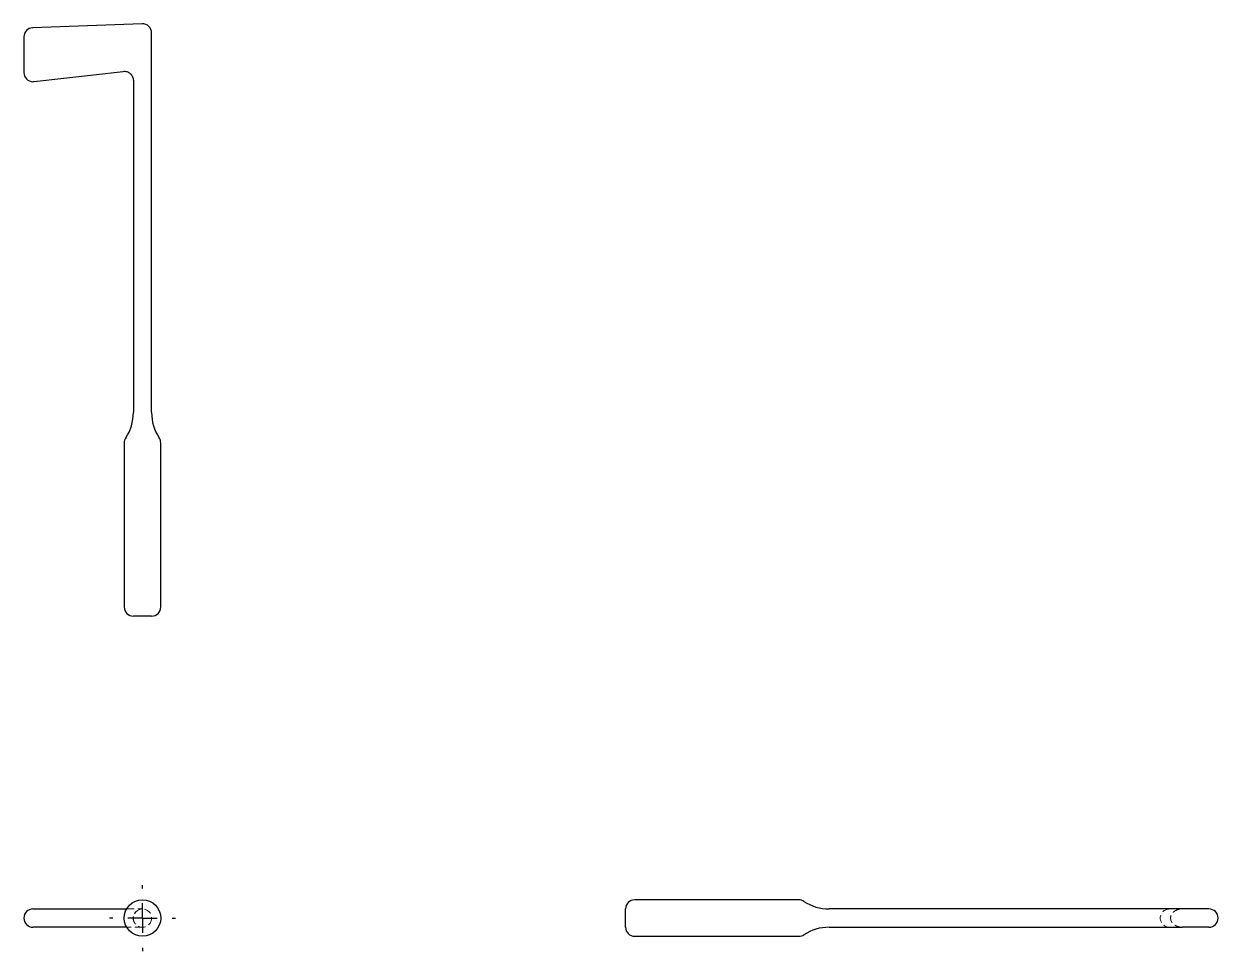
# Model space of a CAD drawing. Header units: millimetres. Extents: x 71 to 273, y 51 to 208.
import ezdxf

# ---------------------------------------------------------------- set-up
doc = ezdxf.new("R2010")
doc.units = ezdxf.units.MM
doc.linetypes.add('HIDDEN', pattern=[1.905, 1.27, -0.635])
doc.layers.add('10', color=7, linetype='Continuous')

# ---------------------------------------------------------------- blocks, each defined once
blk = doc.blocks.new('SW_CENTERMARKSYMBOL_0')
at = {"layer": '10', "color": 0}
for p, q in [((0, 5), (0, 5.58)), ((0, 0), (0, 2.5)), ((-5, 0), (-5.58, 0)), ((0, 0), (-2.5, 0)), ((0, 0), (0, -2.5)), ((0, 0), (2.5, 0)), ((5, 0), (5.58, 0)), ((0, -5), (0, -5.58))]:
    blk.add_line(p, q, dxfattribs=at)

msp = doc.modelspace()

# ---------------------------------------------------------------- linework, layer by layer
at = {"color": 7, "linetype": 'Continuous', "lineweight": 25}
for p, q in [((91.41, 208), (72.94, 207.34)), ((71.46, 205.8), (71.46, 199.78)), ((93.01, 142.35), (93.01, 206.46)), ((73.17, 198.25), (88.21, 199.98)), ((89.93, 198.45), (89.93, 142.35)), ((88.39, 137.25), (88.39, 109.54)), ((94.54, 109.54), (94.54, 137.25)), ((93.01, 108), (89.93, 108)), ((72.99, 58.54), (88.8, 58.54)), ((173, 57), (173, 58.54)), ((202.25, 60.08), (174.54, 60.08)), ((266.91, 58.54), (207.35, 58.54)), ((271.46, 58.54), (266.91, 58.54)), ((173, 55.46), (173, 57)), ((88.8, 55.46), (72.99, 55.46)), ((207.35, 55.46), (266.91, 55.46)), ((271.46, 55.46), (266.91, 55.46)), ((174.54, 53.92), (202.25, 53.92))]:
    msp.add_line(p, q, dxfattribs=at)
at = {"color": 7, "linetype": 'HIDDEN', "lineweight": 18}
for p, q in [((88.8, 58.54), (91.47, 58.54)), ((90.13, 57.74), (90.27, 57.97)), ((91.47, 55.46), (88.8, 55.46))]:
    msp.add_line(p, q, dxfattribs=at)
at = {"color": 7, "linetype": 'Continuous', "lineweight": 25}
msp.add_circle((91.47, 57), 3.08, dxfattribs=at)
at = {"color": 7, "linetype": 'HIDDEN', "lineweight": 18}
msp.add_circle((91.47, 57), 1.54, dxfattribs=at)
at = {"color": 7, "linetype": 'Continuous', "lineweight": 25}
for centre, radius, start, end in [((91.47, 206.46), 1.54, 0, 92.0454), ((72.99, 205.8), 1.54, 92.0454, 180), ((72.99, 199.78), 1.54, 180, 270), ((72.99, 199.78), 1.54, 270, 276.5819), ((82.23, 142.35), 7.7, 326.4427, 0), ((100.7, 142.35), 7.7, 180, 213.5573), ((89.93, 137.25), 1.54, 146.4427, 180), ((93.01, 137.25), 1.54, 0, 33.5573), ((89.93, 109.54), 1.54, 180, 270), ((93.01, 109.54), 1.54, 270, 0), ((72.99, 57), 1.54, 90, 270), ((174.54, 58.54), 1.54, 90, 180), ((202.25, 58.54), 1.54, 56.4427, 90), ((207.35, 66.24), 7.7, 236.4427, 270), ((271.46, 57), 1.54, 0, 90), ((271.46, 57), 1.54, 270, 0), ((174.54, 55.46), 1.54, 180, 270), ((207.35, 47.76), 7.7, 90, 123.5573), ((202.25, 55.46), 1.54, 270, 303.5573)]:
    msp.add_arc(centre, radius, start, end, dxfattribs=at)
at = {"color": 7, "linetype": 'HIDDEN', "lineweight": 18}
msp.add_arc((264.78, 57), 1.54, 90, 270, dxfattribs=at)
at = {"color": 7, "linetype": 'Continuous', "lineweight": 25}
msp.add_open_spline([(88.21, 199.98), (88.31, 199.99), (88.52, 200), (88.83, 199.94), (89.14, 199.81), (89.42, 199.61), (89.65, 199.36), (89.81, 199.07), (89.91, 198.76), (89.92, 198.55), (89.93, 198.45)], degree=3, knots=[0, 0, 0, 0, 0.115222, 0.238434, 0.367614, 0.5, 0.632386, 0.761566, 0.884778, 1, 1, 1, 1], dxfattribs=at)
at = {"color": 7, "linetype": 'HIDDEN', "lineweight": 18}
for points, knots in [([(266.91, 55.46), (266.74, 55.47), (266.43, 55.49), (266.05, 55.62), (265.76, 55.76), (265.55, 55.91), (265.38, 56.07), (265.23, 56.25), (265.1, 56.45), (265.03, 56.64), (265, 56.8), (264.98, 56.91), (264.98, 57.04), (264.99, 57.22), (265.06, 57.46), (265.17, 57.69), (265.33, 57.9), (265.52, 58.08), (265.77, 58.25), (266.09, 58.41), (266.47, 58.52), (266.76, 58.53), (266.91, 58.54)], [0, 0, 0, 0, 0.101711, 0.187892, 0.257027, 0.309667, 0.347276, 0.383364, 0.423697, 0.46264, 0.477467, 0.488883, 0.505076, 0.525369, 0.558265, 0.613435, 0.652779, 0.701804, 0.761435, 0.831557, 0.911702, 1, 1, 1, 1]), ([(90.27, 56.03), (90.21, 56.12), (90.09, 56.27), (89.96, 56.58), (89.9, 56.84), (89.9, 57.08), (89.94, 57.33), (90.01, 57.55), (90.07, 57.64), (90.08, 57.66)], [0, 0, 0, 0, 0.2290575, 0.3842935, 0.5605601, 0.6462402, 0.7664555, 0.9505075, 1, 1, 1, 1])]:
    msp.add_open_spline(points, degree=3, knots=knots, dxfattribs=at)

# ---------------------------------------------------------------- block references
at = {"layer": '10'}
msp.add_blockref('SW_CENTERMARKSYMBOL_0', (91.47, 57), dxfattribs=at)

doc.saveas('drawing.dxf')
